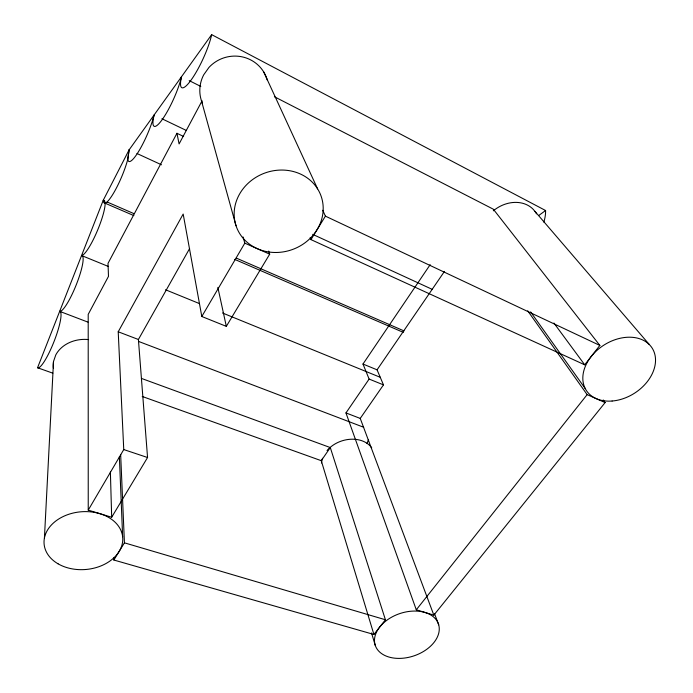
<?xml version="1.0" encoding="UTF-8"?>
<svg xmlns="http://www.w3.org/2000/svg" width="693" height="693" viewBox="0 0 693 693"><rect width="100%" height="100%" fill="white"/><g stroke="black" fill="none" stroke-linecap="round" stroke-linejoin="round"><path stroke-width="1.04" d="M44.421 538.071L53.526 361.425L55.787 354.911A31.228 25.624 -0.8 0 1 88.617 339.587M367.021 443.537L368.477 439.483M52.807 373.163L37.552 367.749L103.231 200.303L129.097 149.887L211.66 34.65L545.582 210.516A29.868 15.515 -60.8 0 1 543.858 222.15M183.628 136.478L176.949 133.29L108.021 263.357L108.48 276.36L88.202 314.379L88.236 510.126L111.677 517.247L147.557 457.51L138.401 339.492L189.622 248.527M202.096 100.788L179.089 143.945L176.949 133.29M88.236 510.126L123.752 449.566L118.217 331.782L183.177 214.024L201.802 316.493L226.325 326.36L269.69 254.166L268.693 251.083M201.802 316.493L244.811 243.156L243.044 236.937M141.407 378.404L330.292 447.565L385.421 619.759L373.917 634.476L113.851 560.022L124.428 542.827L120.66 454.539M274.393 96.734L493.312 209.191L599.852 345.435L584.71 364.813L310.966 239.613L325.407 216.138L322.747 210.265M603.213 399.965L605.119 402.581L433.835 615.133L360.239 418.416L383.48 384.875L369.118 379.062L362.985 364.042L430.18 264.665M433.835 615.133L416.285 609.797L345.963 412.924L369.118 379.062M383.48 384.875L377.07 369.819L444.456 271.405M373.917 634.476L321.266 460.689L330.292 447.565M416.285 609.797L587.144 394.629L527.694 310.802M538.669 215.558L545.582 210.516M124.428 542.827L385.421 619.759M123.752 449.566L147.557 457.51M142.221 396.465L321.266 460.689M118.217 331.782L138.401 339.492M37.552 367.749A30.301 5.622 -68.5 0 0 54.037 341.536A30.301 5.622 -68.5 0 0 59.676 311.348L87.95 322.124M138.453 341.38L363.678 427.26M345.963 412.924L360.239 418.416M211.66 34.65A34.823 7.121 -65.2 0 1 191.225 79.894A34.823 7.121 -65.2 0 1 181.497 76.75A32.952 6.514 -65.8 0 1 162.214 119.594A32.952 6.514 -65.8 0 1 154.097 114.986A31.315 5.977 -66.3 0 1 139.206 150.485A31.315 5.977 -66.3 0 1 127.815 159.069L129.097 149.887L127.815 159.069A30.171 5.613 -66.8 0 1 116.788 187.275A30.171 5.613 -66.8 0 1 105.137 203.153A29.86 5.535 -67.4 0 1 95.911 234.087A29.86 5.535 -67.4 0 1 81.566 255.535L108.558 266.536M165.532 289.761L199.523 303.621M222.514 312.993L380.457 377.382M362.985 364.042L377.07 369.819M107.198 202.027L134 213.661M236.252 258.065L404.01 330.916M104.756 203.066L133.862 215.601M234.667 259.373L403.343 332.397M244.811 243.156L269.69 254.166M587.144 394.629L605.119 402.581M136.954 153.499L161.495 164.787M312.69 234.355L432.458 289.466M325.407 216.138L599.852 345.435M161.902 118.737L186.296 130.431M189.215 80.622L200.805 86.434M649.358 344.586L533.125 209.243A31.029 25.312 -36.6 0 0 493.329 210.811M553.915 323.033L584.71 364.813M530.587 311.885L585.247 388.582M263.721 71.985L317.611 188.877M310.152 237.612L310.966 239.613M434.546 613.712L438.721 624.852A33.359 22.297 -18.7 0 1 396.058 658.298A33.359 22.297 -18.7 0 1 385.836 621.015A33.359 22.297 -18.7 0 1 438.721 624.852M371.517 632.926L375.251 645.348M201.429 100.693L236.036 225.771M217.853 287.413L226.325 326.36M119.369 456.687L122.644 536.703M113.791 557.865L113.851 560.022M110.386 472.02L111.677 517.247M81.566 255.535A30.042 5.587 -68 0 1 76.611 283.896A30.042 5.587 -68 0 1 59.676 311.348M534.979 211.417A31.029 25.312 -36.6 0 1 536.512 213.834M321.543 462.993A27.209 20.833 -18.7 0 1 322.531 458.264M327.035 450.537A27.209 20.833 -18.7 0 1 371.734 447.851M53.413 368.156A31.228 25.624 -0.8 0 1 53.526 361.425M202.46 103.413A34.511 33.507 -23.6 0 1 203.725 74.801L208.974 67.403A34.511 33.507 -23.6 0 1 242.255 56.878A34.511 33.507 -23.6 0 1 267.255 80.007M104.591 200.788L103.231 200.303L103.759 202.642L105.137 203.153L104.591 200.788M266.389 251.568A45.045 40.653 -20.6 0 0 321.881 198.622A45.045 40.653 -20.6 0 0 247.756 183.61A45.045 40.653 -20.6 0 0 266.389 251.568M612.101 401.022A39.137 28.5 -32.7 0 0 653.594 350.771A39.137 28.5 -32.7 0 0 591.839 355.717A39.137 28.5 -32.7 0 0 612.101 401.022M58.047 563.807A39.44 28.95 -4.8 0 0 122.167 544.213A39.44 28.95 -4.8 0 0 69.993 513.894A39.44 28.95 -4.8 0 0 58.047 563.807"/></g></svg>
